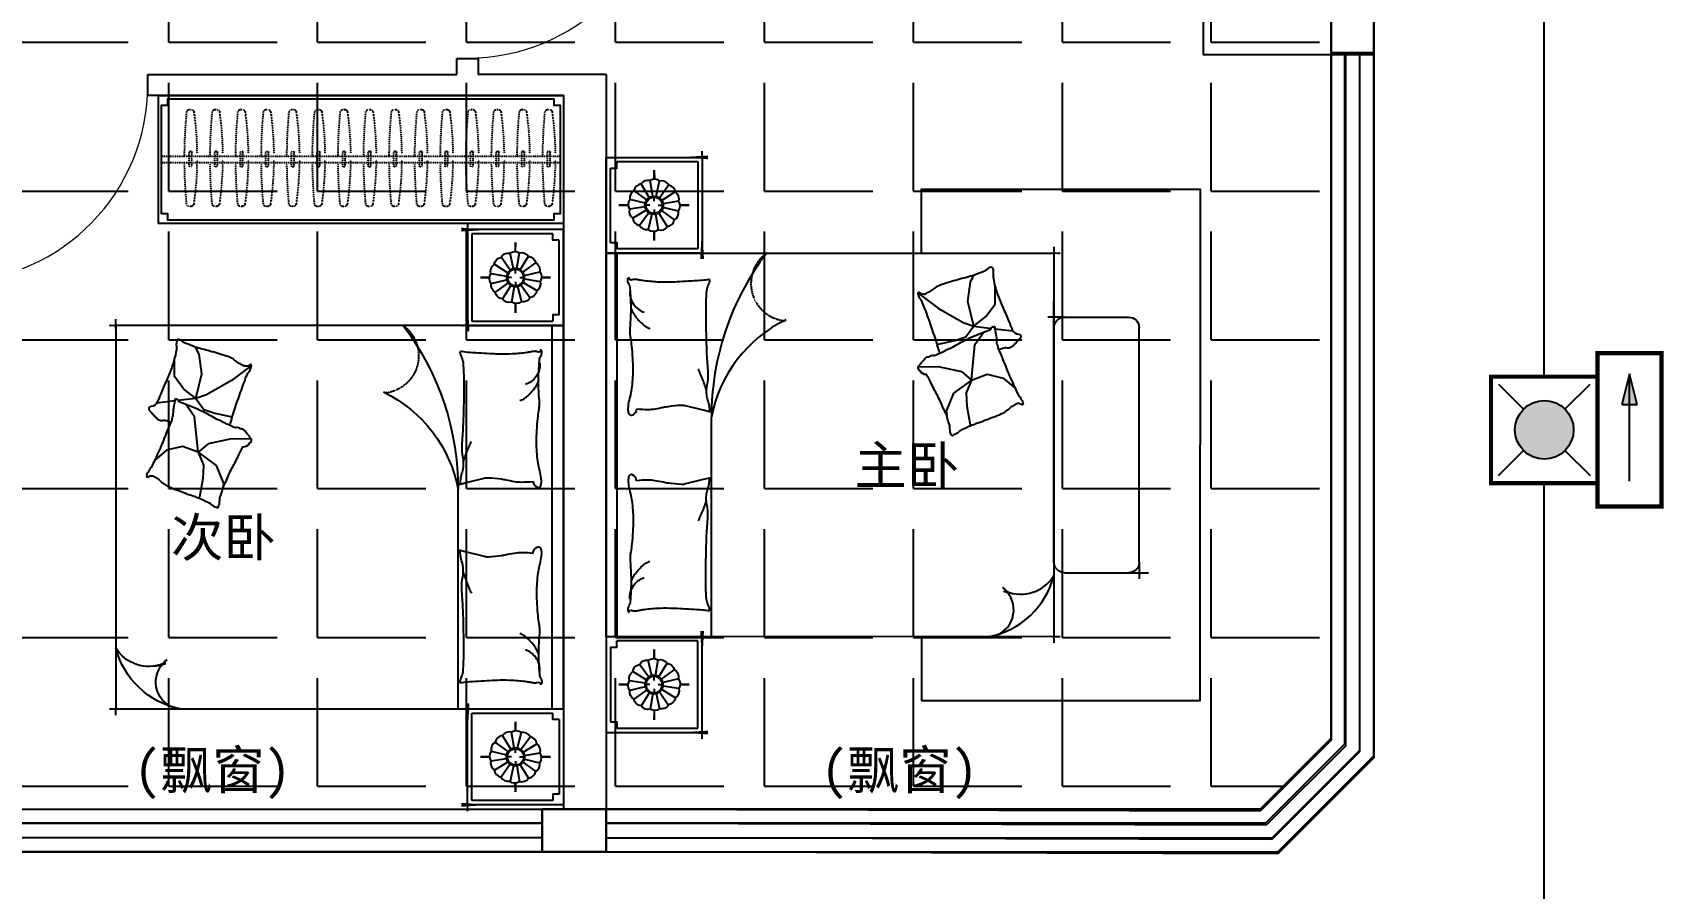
# Model space of a CAD drawing. Extents: x -284868 to 304789, y -137694 to 137894.
# Drawn here: x 152056 to 159691, y -31395 to -27377 of the extents above; entities that cross this region are included whole.
import ezdxf
from ezdxf.enums import TextEntityAlignment as Align

# ---------------------------------------------------------------- set-up
doc = ezdxf.new("R2010")
doc.units = 0
for name, pattern in [('AX-COMP140B-Fur$0$AX-COMP140B-Fur$0$CONTINOUS', [0]), ('AX-COMP140B-Fur$0$AX-COMP140B-Fur$0$XU-140-SF-N1$0$DASH', [0.35, 0.25, -0.1]), ('DASH', [0.35, 0.25, -0.1])]:
    doc.linetypes.add(name, pattern=pattern)
doc.layers.get('0').update_dxf_attribs({"linetype": 'CONTINUOUS'})
for name, color, linetype in [('0-墙', 4, 'CONTINUOUS'), ('0-底图', 251, 'CONTINUOUS'), ('0-窗', 11, 'CONTINUOUS'), ('0-非设计区域', 251, 'CONTINUOUS'), ('EQUIP-应急', 3, 'CONTINUOUS'), ('WIRE-照明', 130, 'CONTINUOUS')]:
    doc.layers.add(name, color=color, linetype=linetype)
doc.styles.add('_TCH_DYN', font='')
doc.styles.add('_TEL_DIM', font='SIMPLEX', dxfattribs={"width": 0.8, "height": 3.5, "bigfont": 'HZTXT'})
doc.styles.get('_TCH_DYN').set_extended_font_data('SimSun')

# ---------------------------------------------------------------- blocks, each defined once
blk = doc.blocks.new('1330000110023AX-COMP140B-Fur$0$AX-COMP140B-Fur$0$111110111022110811071652A$C643C1FD2053066')
for points in [[(28, 342.7, -0.263368), (0.1, 361.5, -0.494818), (9.2, 380.2, -0.049225), (26.9, 382, -0.036831), (50.5, 380.2, -0.031893), (88.5, 372.1, 0.035782), (122.4, 365.1, 0.032941), (212.1, 359.2, 0.026564), (323.3, 365.1, 0.017905), (360.8, 370.4, -0.033397), (381, 372.7, -0.03204), (418.1, 372, 0.018442), (482.4, 368.9, 0.010837), (547.2, 369.7, 0.014624), (595.1, 372.7, 0.111249), (617.7, 380, -0.153708), (634.6, 384, -0.076444), (642, 382.2, -0.215512), (643.9, 380.2, -0.585858), (641.3, 377.2, 0.363489), (636.4, 374.6, 0.191716), (636.4, 363, -0.129675), (638.3, 346.4, -0.01735), (635.3, 329.6, 0.019326), (632.7, 314.5, 0.018818), (626.1, 246.1, 0.021828), (625.2, 186.9, 0.006204), (626.5, 153.1, 0.001963), (632.7, 46.2, 0.028341), (636.9, 10, -0.117014), (636.4, 1.1, -0.36606), (635, 0.2, -0.03973), (621.4, 3, -0.048309), (607.7, 8.5, 0.062981), (597, 12.4, 0.04058), (573.6, 15.8, 0.014345), (506.9, 18, 0.005484), (381.4, 17.3, 0.007153), (285.3, 14.3, 0.008762), (242.7, 11.6, -0.008153), (197, 8.6, -0.06251), (139.9, 13, 0.078669), (94.3, 15.1, 0.047825), (71.9, 10.4, -0.034494), (41.1, 3, -0.023571), (15.8, 0, -0.510228), (14.9, 1.1), (22.4, 31.2), (43, 113.7, 0.073041), (45, 133.3, 0.023305), (39.3, 194.4, 0.018299), (35.2, 217.3, -0.01097), (27.9, 255.3, -0.042281), (24.9, 289.6, -0.027201), (27.9, 343)], [(501.9, 368.9, 0.027842), (478.1, 358.3, 0.048685), (465.5, 350.2, 0.023666), (437.6, 325.8, 0.031223), (418.6, 305.1, 0.046801), (413.5, 297.5, 0.023191), (405.5, 280.7)], [(583.8, 374.6, 0.088153), (549.3, 371, 0.088153), (518.1, 355.8, 0.077547), (496.5, 334.2, 0.077547), (482.4, 307)], [(118.4, 15.8, 0.009729), (145.7, 24.8, 0.009729), (172.6, 34.9, 0.007971), (194.3, 44, 0.007971), (215.8, 53.7)]]:
    blk.add_lwpolyline(points, format="xyb")
blk = doc.blocks.new('1330000110023AX-COMP140B-Fur$0$AX-COMP140B-Fur$0$111110111022110811071652A$C5A527934052065')
for p, q in [((122.8, 492.3), (194, 398.8)), ((469.1, 493.2), (467.3, 399.6)), ((194, 398.8), (261.6, 281.4)), ((347, 320.5), (364.8, 400.5)), ((467.3, 399.6), (490.5, 289.8)), ((329.2, 269), (347, 320.5)), ((530.8, 243.4), (592.7, 326.9)), ((592.7, 326.9), (677.8, 361)), ((677.8, 361), (699.5, 357.9)), ((69.5, 247.7), (37.1, 229.6)), ((162, 260.1), (69.5, 247.7)), ((277.7, 231.7), (162, 260.1)), ((277.7, 231.7), (233.2, 174.8)), ((261.6, 281.4), (277.7, 231.7)), ((277.7, 231.7), (329.2, 269)), ((277.7, 231.7), (288.3, 147)), ((530.8, 243.4), (363.6, 226.4)), ((490.5, 289.8), (530.8, 243.4)), ((530.8, 243.4), (502.9, 169.1)), ((530.8, 243.4), (591.1, 268.1)), ((591.1, 268.1), (653.1, 265)), ((653.1, 265), (741.3, 249.6)), ((741.3, 249.6), (744.3, 243.8)), ((233.2, 174.8), (174.5, 132.1)), ((318.7, 193.9), (307.8, 186.1)), ((363.6, 226.4), (318.7, 193.9)), ((502.9, 169.1), (521.5, 94.8)), ((174.5, 132.1), (90.9, 132.1)), ((289.9, 133.7), (300.6, 48.6)), ((521.5, 94.8), (569.7, 38.5))]:
    blk.add_line(p, q)
blk.add_lwpolyline([(405, 391.5, -0.025626), (394.6, 394, -0.0108), (278.2, 431.5, -0.00456), (199.4, 459.6, -0.01125), (167.9, 471.9, -0.069394), (150.9, 482, 0.079756), (136, 490.4, 0.106399), (122.8, 492.3, 0.328642), (119.2, 489.3, 0.299547), (121.3, 483.4, -0.189917), (126.3, 475.5, -0.033518), (127.3, 466.2, -0.075627), (126.9, 462.1, -0.053489), (124.2, 455.1, -0.017838), (113.3, 435.3, -0.038394), (97.8, 413.4, 0.059529), (88.5, 398.9, 0.035943), (79, 375.3, 0.011245), (55.9, 297.6, 0.006203), (46.6, 262, -0.010783), (41.1, 241.6, -0.019485), (37.1, 229.6, -0.005062), (19.4, 184.4, -0.101392), (4.4, 161.7, 0.223768), (0, 149.6, 0.25558), (2.8, 145.5, 0.081563), (16.9, 140.9, 0.071805), (32.3, 140.8, -0.069985), (48.1, 140.7, -0.03546), (101.7, 129, -0.029432), (163.8, 106.8, -0.001554), (193.8, 93.8, 0.00152), (224.5, 80.6, 0.004735), (256.2, 67.5, -0.00382), (295.6, 51.2, -0.296001), (315.3, 22.1, 0.649774), (334.6, 14, 0.02319), (338.7, 18.2, -0.0288), (342, 21.5, -0.005727), (347.9, 26.7, 0.004358), (355.7, 33.5, 0.027528), (371, 48.7, 0.046214), (378.7, 59, 0.194121), (381.2, 74, -0.133719), (382.3, 95.6, -0.005779), (389, 115.4, -0.008882)], format="xyb")
blk.add_lwpolyline([(770.3, 299.1, 0.101392), (787, 320.6, -0.223768), (792.3, 332.3, -0.25558), (789.8, 336.7, -0.081563), (776.1, 342.3, -0.071805), (760.8, 343.6, 0.069985), (745, 344.9, 0.03546), (692.5, 360.6, 0.029432), (632.3, 387.6, 0.001554), (603.3, 402.8, -0.00152), (573.8, 418.3, -0.004735), (543.1, 433.8, 0.00382), (505.1, 453.1, 0.296001), (487.7, 483.6, 0.265444), (469.1, 493.2, -0.02319), (464.7, 489.3, 0.0288), (461.2, 486.3, 0.005727), (454.9, 481.5, -0.004358), (446.6, 475.3, -0.027528), (430.1, 461.4, -0.046214), (421.7, 451.7, -0.194121), (418, 436.9, 0.133719), (415.3, 415.4, 0.011505), (398.6, 377.3, 0.008882), (374.9, 328.9, 0.012426), (341.4, 267.4, -0.033612), (330, 244.1), (309.3, 193.4), (293.3, 154.3, 0.224341), (280.3, 142.3, -0.722772), (280.1, 134.4, -0.103513), (283.5, 133.9, 0.053465), (290, 133.7, 0.030109), (310.7, 129.5, -0.031436), (330.6, 125.5, -0.05324), (344.2, 125.2, 0.05518), (357.4, 124.8, 0.056271), (380.1, 118.8, 0.0108), (493.3, 72.6, 0.00456), (569.7, 38.5, 0.01125), (600.2, 23.8, 0.069394), (616.3, 12.5, -0.079756), (630.6, 2.9, -0.106399), (643.6, 0, -0.328642), (647.5, 2.8, -0.299547), (645.8, 8.8, 0.189917), (641.5, 17.1, 0.033518), (641.1, 26.4, 0.075627), (641.8, 30.4, 0.053489), (645, 37.3, 0.017838), (657.4, 56.2, 0.038394), (674.5, 76.8, -0.059529), (685, 90.5, -0.035943), (696.3, 113.3, -0.011245), (725.3, 189, -0.006203), (737.2, 223.8, 0.010783), (744.3, 243.8, 0.019485), (749.2, 255.4, 0.005062)], format="xyb", close=True)
blk = doc.blocks.new('1330000110023AX-COMP140B-Fur$0$AX-COMP140B-Fur$0$111110111022110811071652cdx床头灯2.0055068')
for p, q in [((0, 122), (0, 164.8)), ((-22.4, 36.6), (-61.2, 100)), ((-6.7, 42.3), (-18.3, 115.8)), ((10, 41.7), (27.5, 114)), ((25.2, 34.7), (69, 94.8)), ((-122, 0), (-164.8, 0)), ((-41.7, 10), (-114, 27.5)), ((-34.7, 25.2), (-94.8, 69)), ((-19.5, 0), (-38.2, 0)), ((0, 19.5), (0, 38.2)), ((19.5, 0), (38.2, 0)), ((36.6, 22.4), (100, 61.2)), ((42.3, 6.7), (115.8, 18.3)), ((122, 0), (164.8, 0)), ((-42.3, -6.7), (-115.8, -18.3)), ((-36.6, -22.4), (-100, -61.2)), ((-25.2, -34.7), (-69, -94.8)), ((-27.3, -114.1), (-10, -41.7)), ((0, -19.5), (0, -38.2)), ((18.7, -113.9), (7, -42.3)), ((62.6, -99.2), (22.9, -36.2)), ((34.7, -25.2), (96, -67.3)), ((41.7, -10), (114.4, -25.8)), ((0, -122), (0, -164.8))]:
    blk.add_line(p, q)
for points in [[(0, 164.8), (0, 122)], [(-164.8, 0), (-122, 0)], [(164.8, 0), (122.1, -1.7)], [(0, -164.8), (0, -122)]]:
    blk.add_lwpolyline(points)
for radius in [42.9, 38.2]:
    blk.add_circle((0, 0), radius)
for centre, start, end in [((-55.7, 60.3), 97.98094, 167.5445), ((-28.3, 77.1), 75.48094, 145.0445), ((3.3, 82), 52.98094, 122.5445), ((34.5, 74.5), 30.48094, 100.0445), ((60.3, 55.7), 7.98094, 77.5445), ((-82, 3.3), 142.98094, 212.5445), ((-74.5, 34.5), 120.48094, 190.0445), ((77.1, 28.3), 345.48094, 55.0445), ((82, -3.3), 322.98094, 32.5445), ((-77.1, -28.3), 165.48094, 235.0445), ((-60.3, -55.7), 187.98094, 257.5445), ((55.7, -60.3), 277.98094, 347.5445), ((74.5, -34.5), 300.48094, 10.0445), ((-34.5, -74.5), 210.48094, 280.0445), ((-3.3, -82), 232.98094, 302.5445), ((28.3, -77.1), 255.48094, 325.0445)]:
    blk.add_arc(centre, 40.1, start, end)
blk = doc.blocks.new('1330000110023AX-COMP140B-Fur$0$AX-COMP140B-Fur$0$111110111022110811071652cdx床尾凳056069')
for p, q in [((-550, 0), (-672.6, 0)), ((-600, -50), (-600, 28.3)), ((550, 0), (-550, 0)), ((-600, -50), (-600, -350)), ((600, -50), (600, -350)), ((600, -350), (600, -443.4)), ((550, -400), (-550, -400)), ((550, -400), (627.9, -400))]:
    blk.add_line(p, q)
for centre, start, end in [((-550, -50), 90, 180), ((550, -50), 0, 90), ((-550, -350), 180, 270), ((550, -350), 270, 0)]:
    blk.add_arc(centre, 50, start, end)
blk = doc.blocks.new('*U226')
for p, q in [((-900, 0), (-1350, 0)), ((-1350, 0), (-1350, -450)), ((1350, 0), (-1350, 0)), ((-900, 0), (900, 0)), ((-900, -2100), (-900, 0)), ((-900, -450), (-900, 0)), ((-1330, -50), (-1330, -430)), ((-920, -430), (-920, -50)), ((-900, -52.4), (900, -52.4)), ((900, 0), (900, -2100)), ((900, -450), (900, 0)), ((900, 0), (1350, 0)), ((920, -430), (920, -50)), ((1330, -50), (1330, -430)), ((1350, 0), (1350, -450)), ((-1350, -450), (-900, -450)), ((-1330, -430), (-920, -430)), ((1350, -450), (900, -450)), ((1330, -430), (920, -430)), ((900, -2100), (-900, -2100))]:
    blk.add_line(p, q)
at = {"linetype": 'AX-COMP140B-Fur$0$AX-COMP140B-Fur$0$CONTINOUS', "ltscale": 2.5}
blk.add_line((-900, -494.1), (129.6, -493.7), dxfattribs=at)
for points in [[(-1300, -20), (-1300, -50), (-1330, -50)], [(-950, -20), (-1300, -20)], [(-950, -20), (-950, -50), (-920, -50)], [(950, -20), (950, -50), (920, -50)], [(950, -20), (1300, -20)], [(1300, -20), (1300, -50), (1330, -50)], [(-900, -1479.6), (-1200, -1479.6), (-1200, -2785.4), (-1200, -2785.4), (0, -2785.4)], [(900, -1479.6), (1200, -1479.6), (1200, -2785.4), (1200, -2785.4), (0, -2785.4)]]:
    blk.add_lwpolyline(points)
for points in [[(-1350, -332.6, 0, 18, 0), (-1350, -478.5, 10, 10, 0)], [(-900, -349.7, 0, 10, 0), (-900, -477.7, 10, 10, 0)], [(900, -349.7, 0, 10, 0), (900, -477.7, 10, 10, 0)], [(1350, -332.6, 0, 18, 0), (1350, -478.5, 10, 10, 0)], [(-1380.6, -450, 10, 0, 0), (-1202.9, -450, 10, 10, 0)], [(-873.3, -450, 18, 0, 0), (-1032.5, -450, 10, 10, 0)], [(873.3, -450, 18, 0, 0), (1032.5, -450, 10, 10, 0)], [(1380.6, -450, 10, 0, 0), (1202.9, -450, 10, 10, 0)], [(-668.5, -1859, 10, 0, -0.374242), (-834.4, -1895.4, 10, 10, 2.21586)], [(-686.1, -1863.7, 10, 0, 0.177019), (-693.3, -1995.7, 10, 10, -2.21586)], [(-900, -1958.5, 0, 10, 0), (-900, -2130, 10, 10, 0)], [(900, -2005.4, 0, 10, 0), (900, -2130, 10, 10, 0)], [(-775.4, -2100, 0, 10, 0), (-930, -2100, 10, 10, 0)], [(658.3, -2100, 0, 10, 0), (930, -2100, 10, 10, 0)]]:
    blk.add_lwpolyline(points, format="xyseb")
for centre, radius, start, end in [((128.9, -1775.7), 1282, 53.02297, 89.96514), ((10.6, -1124.5), 642, 25.92108, 79.31539), ((-515.9, -1720.7), 391.6, 191.30173, 255.64344), ((-773.9, -1781.8), 129.7, 193.56133, 311.45499), ((-519.2, -1944.9), 181.3, 157.79381, 238.81667)]:
    blk.add_arc(centre, radius, start, end, dxfattribs=at)
at = {"linetype": 'AX-COMP140B-Fur$0$AX-COMP140B-Fur$0$XU-140-SF-N1$0$DASH', "ltscale": 2.5}
blk.add_arc((757.9, -855.2), 175.9, 36.12132, 174.81159, dxfattribs=at)
at = {"xscale": -1}
for name, p in [('1330000110023AX-COMP140B-Fur$0$AX-COMP140B-Fur$0$111110111022110811071652cdx床头灯2.0055068', (-1125, -225)), ('1330000110023AX-COMP140B-Fur$0$AX-COMP140B-Fur$0$111110111022110811071652A$C643C1FD2053066', (-140.3, -485.7)), ('1330000110023AX-COMP140B-Fur$0$AX-COMP140B-Fur$0$111110111022110811071652A$C5A527934052065', (835.6, -1956.2)), ('1330000110023AX-COMP140B-Fur$0$AX-COMP140B-Fur$0$111110111022110811071652cdx床尾凳056069', (0, -2100))]:
    blk.add_blockref(name, p, dxfattribs=at)
for name, p in [('1330000110023AX-COMP140B-Fur$0$AX-COMP140B-Fur$0$111110111022110811071652cdx床头灯2.0055068', (1125, -225)), ('1330000110023AX-COMP140B-Fur$0$AX-COMP140B-Fur$0$111110111022110811071652A$C643C1FD2053066', (140.3, -485.7))]:
    blk.add_blockref(name, p)
blk = doc.blocks.new('*U233')
for p, q in [((-900, 0), (-1350, 0)), ((-1350, 0), (-1350, -450)), ((1350, 0), (-1350, 0)), ((-900, 0), (900, 0)), ((-900, -2100), (-900, 0)), ((-900, -450), (-900, 0)), ((-1330, -50), (-1330, -430)), ((-920, -430), (-920, -50)), ((-900, -52.4), (900, -52.4)), ((900, 0), (900, -2100)), ((900, -450), (900, 0)), ((900, 0), (1350, 0)), ((920, -430), (920, -50)), ((1330, -50), (1330, -430)), ((1350, 0), (1350, -450)), ((-1350, -450), (-900, -450)), ((-1330, -430), (-920, -430)), ((1350, -450), (900, -450)), ((1330, -430), (920, -430)), ((900, -2100), (-900, -2100))]:
    blk.add_line(p, q)
at = {"linetype": 'AX-COMP140B-Fur$0$AX-COMP140B-Fur$0$CONTINOUS', "ltscale": 2.5}
blk.add_line((-900, -494.1), (129.6, -493.7), dxfattribs=at)
for points in [[(-1300, -20), (-1300, -50), (-1330, -50)], [(-950, -20), (-1300, -20)], [(-950, -20), (-950, -50), (-920, -50)], [(950, -20), (950, -50), (920, -50)], [(950, -20), (1300, -20)], [(1300, -20), (1300, -50), (1330, -50)]]:
    blk.add_lwpolyline(points)
for points in [[(-1350, -332.6, 0, 18, 0), (-1350, -478.5, 10, 10, 0)], [(-900, -349.7, 0, 10, 0), (-900, -477.7, 10, 10, 0)], [(900, -349.7, 0, 10, 0), (900, -477.7, 10, 10, 0)], [(1350, -332.6, 0, 18, 0), (1350, -478.5, 10, 10, 0)], [(-1380.6, -450, 10, 0, 0), (-1202.9, -450, 10, 10, 0)], [(-873.3, -450, 18, 0, 0), (-1032.5, -450, 10, 10, 0)], [(873.3, -450, 18, 0, 0), (1032.5, -450, 10, 10, 0)], [(1380.6, -450, 10, 0, 0), (1202.9, -450, 10, 10, 0)], [(-668.5, -1859, 10, 0, -0.374242), (-834.4, -1895.4, 10, 10, 2.21586)], [(-686.1, -1863.7, 10, 0, 0.177019), (-693.3, -1995.7, 10, 10, -2.21586)], [(-900, -1958.5, 0, 10, 0), (-900, -2130, 10, 10, 0)], [(900, -2005.4, 0, 10, 0), (900, -2130, 10, 10, 0)], [(-775.4, -2100, 0, 10, 0), (-930, -2100, 10, 10, 0)], [(658.3, -2100, 0, 10, 0), (930, -2100, 10, 10, 0)]]:
    blk.add_lwpolyline(points, format="xyseb")
for centre, radius, start, end in [((128.9, -1775.7), 1282, 53.02297, 89.96514), ((10.6, -1124.5), 642, 25.92108, 79.31539), ((-515.9, -1720.7), 391.6, 191.30173, 255.64344), ((-773.9, -1781.8), 129.7, 193.56133, 311.45499), ((-519.2, -1944.9), 181.3, 157.79381, 238.81667)]:
    blk.add_arc(centre, radius, start, end, dxfattribs=at)
at = {"linetype": 'AX-COMP140B-Fur$0$AX-COMP140B-Fur$0$XU-140-SF-N1$0$DASH', "ltscale": 2.5}
blk.add_arc((757.9, -855.2), 175.9, 36.12132, 174.81159, dxfattribs=at)
at = {"xscale": -1}
for name, p in [('1330000110023AX-COMP140B-Fur$0$AX-COMP140B-Fur$0$111110111022110811071652cdx床头灯2.0055068', (-1125, -225)), ('1330000110023AX-COMP140B-Fur$0$AX-COMP140B-Fur$0$111110111022110811071652A$C643C1FD2053066', (-140.3, -485.7)), ('1330000110023AX-COMP140B-Fur$0$AX-COMP140B-Fur$0$111110111022110811071652A$C5A527934052065', (835.6, -1956.2))]:
    blk.add_blockref(name, p, dxfattribs=at)
for name, p in [('1330000110023AX-COMP140B-Fur$0$AX-COMP140B-Fur$0$111110111022110811071652cdx床头灯2.0055068', (1125, -225)), ('1330000110023AX-COMP140B-Fur$0$AX-COMP140B-Fur$0$111110111022110811071652A$C643C1FD2053066', (140.3, -485.7))]:
    blk.add_blockref(name, p)
blk = doc.blocks.new('13300142T2140sdf43dfgergf1217ghh165451564560402NEW2ffdfdfdsfsfe2322fadfadf03093088212A$C35C56D37')
at = {"linetype": 'DASH', "ltscale": 0.2}
for p, q in [((180, 75.9), (243.3, 95.3)), ((183.6, 64.1), (246.9, 83.5))]:
    blk.add_line(p, q, dxfattribs=at)
for centre, radius, start, end in [((664.4, -1374.9), 1553.6, 98.82699, 106.17124), ((415.6, 140.3), 22.5, 331.52968, 62.51042), ((664.4, -1374.9), 1553.6, 107.32665, 115.21311), ((-460.3, 2299.3), 2347.3, 287.14687, 292.43233), ((243.5, 88.9), 6.43, 302.10709, 91.93302), ((22.4, 19.9), 22.5, 151.52968, 242.51042), ((-460.3, 2299.3), 2347.3, 281.60777, 286.38209), ((185.8, 71.2), 7.48, 140.99747, 253.04263)]:
    blk.add_arc(centre, radius, start, end, dxfattribs=at)
blk = doc.blocks.new('*U235')
at = {"linetype": 'DASH', "ltscale": 0.2}
for p, q in [((-15, 788.7), (-15, -1081.3)), ((15, 788.7), (15, -1081.3))]:
    blk.add_line(p, q, dxfattribs=at)
for points in [[(-300, 803.7), (-300, -1096.3), (300, -1096.3), (300, 803.7), (-300, 803.7)], [(-255, -1081.3), (255, -1081.3), (255, -1051.3), (285, -1051.3), (285, 758.7), (255, 758.7), (255, 788.7), (-255, 788.7), (-255, 758.7), (-285, 758.7), (-285, -1051.3), (-255, -1051.3), (-255, -1081.3)]]:
    blk.add_lwpolyline(points)
at = {"rotation": 343.0620202558109}
for p in [(-225.4, 720.3), (-225.4, 600.3), (-225.4, 480.3), (-225.4, 360.3), (-225.4, 240.3), (-225.4, 120.3), (-225.4, 0.3), (-225.4, -119.7), (-225.4, -239.7), (-225.4, -359.7), (-225.4, -479.7), (-225.4, -599.7), (-225.4, -719.7), (-225.4, -839.7), (-225.4, -959.7)]:
    blk.add_blockref('13300142T2140sdf43dfgergf1217ghh165451564560402NEW2ffdfdfdsfsfe2322fadfadf03093088212A$C35C56D37', p, dxfattribs=at)
blk = doc.blocks.new('133$WINLIB2D$00000001')
for points in [[(-0.5, 0.5), (-0.5, -0.5)], [(-0.5, 0.5), (0.5, 0.5)], [(0.5, -0.5), (0.5, 0.5)], [(0.5, 0.1667), (-0.5, 0.1667)], [(0.5, -0.1667), (-0.5, -0.1667)], [(-0.5, -0.5), (0.5, -0.5)]]:
    blk.add_lwpolyline(points)
blk = doc.blocks.new('133$DorLib2D$00000001')
for p, q in [((0.45, 0.975), (0.5, 0.975)), ((0.45, 0), (0.45, 0.975)), ((0.5, 0), (0.5, 0.975)), ((0.5, 0), (0.45, 0))]:
    blk.add_line(p, q)
at = {"lineweight": 13}
blk.add_arc((0.475, 0), 0.975, 91.46928, 180, dxfattribs=at)
blk = doc.blocks.new('A$C5ed5d99b')
for p, q in [((14050.3, -2708.3), (14050.3, -3908.3)), ((14850.3, -3708.3), (14850.3, -3908.3)), ((10550, -4000), (10550, -3925)), ((10550, -3925), (10650, -3925)), ((10650, -3925), (10650, -4000)), ((14850.3, -3908.3), (14050.3, -3908.3)), ((14650.3, -3908.3), (14650.3, -7125.5)), ((14717, -3908.3), (14717, -7153.1)), ((14783.7, -3908.3), (14783.7, -7180.7)), ((14850.3, -3908.3), (14850.3, -7208.3)), ((9100, -4100), (9100, -4000)), ((9100, -4000), (10550, -4000)), ((11250, -4000), (10650, -4000)), ((11250, -4000), (11250, -7650)), ((10650, -4100), (9100, -4100)), ((11050, -4100), (10650, -4100)), ((11050, -4100), (11050, -7450)), ((14650.3, -7125.5), (14317.6, -7458.2)), ((14717, -7153.1), (14345.2, -7524.9)), ((14783.7, -7180.7), (14372.7, -7591.7)), ((14850.3, -7208.3), (14400.2, -7658.4)), ((10950, -7650), (10950, -7450)), ((10950, -7450), (11050, -7450)), ((14317.6, -7458.2), (11250, -7450.3)), ((14345.2, -7524.9), (11250, -7516.9)), ((14372.7, -7591.7), (11250, -7583.6)), ((11250, -7650), (10950, -7650)), ((14400.2, -7658.4), (11149.7, -7650))]:
    blk.add_line(p, q)
for p, xscale, yscale, zscale, rotation in [((10600, -3450), -950.0000000000002, 950.0000000000002, -950.0000000000002, 270), ((8625, -4050), 950, 950, 950, 180)]:
    blk.add_blockref('133$DorLib2D$00000001', p, dxfattribs=dict(xscale=xscale, yscale=yscale, zscale=zscale, rotation=rotation))
at = {"xscale": -1}
for name, p, rotation in [('*U235', (10246.3, -4400, 0), 270), ('*U233', (11050, -6079, 0), 269.9986207715109)]:
    blk.add_blockref(name, p, dxfattribs=dict(at, rotation=rotation))
at = {"extrusion": (2.93488e-11, -1.6918e-11, -1), "xscale": -1, "zscale": -1, "rotation": 269.9986207715109}
blk.add_blockref('*U226', (-11250, -5739.7, 0), dxfattribs=at)
at = {"xscale": 2799.999999998661, "yscale": 200, "zscale": -2799.999999998661}
blk.add_blockref('133$WINLIB2D$00000001', (9550, -7550), dxfattribs=at)
at = {"style": '_TCH_DYN'}
for s, p in [('主卧', (12905.6, -5979.3)), ('次卧', (9700.5, -6317.6)), ('(飘窗)', (9771.6, -7408.3)), ('(飘窗)', (12993.4, -7408.3))]:
    blk.add_text(s, height=180, dxfattribs=at).set_placement(p, align=Align.BOTTOM_RIGHT)
blk = doc.blocks.new('$equip$00002540')
blk.add_hatch(color=256).paths.add_polyline_path([(0.24, 0.372), (0.24, 0.228), (0.528, 0.3)])
for p, q in [((-0.72, 0.6), (-0.72, 0)), ((0.72, 0.6), (-0.72, 0.6)), ((0.72, 0), (0.72, 0.6)), ((0.24, 0.372), (0.24, 0.228)), ((0.528, 0.3), (0.24, 0.372)), ((0.24, 0.228), (0.528, 0.3)), ((-0.72, 0), (0.72, 0))]:
    blk.add_line(p, q)
at = {"color": 7}
blk.add_line((-0.48, 0.3), (0.48, 0.3), dxfattribs=at)
at = {"const_width": 0.04}
blk.add_lwpolyline([(-0.72, 0.6), (-0.72, 0), (0.72, 0), (0.72, 0.6), (-0.72, 0.6), (-0.72, 0)], dxfattribs=at)
for p in [(0, 0.6), (-0.72, 0.3), (0.72, 0.3), (0, 0)]:
    blk.add_point(p)
at = {"color": 7, "style": '_TEL_DIM', "flags": 1}
blk.add_attdef('A', text='', height=0.00002, dxfattribs=at).set_placement((0, 0), align=Align.MIDDLE_CENTER)
blk = doc.blocks.new('$equip$00002604')
blk.add_hatch(color=256).paths.add_polyline_path([(0.275, 0.5, 1), (-0.274, 0.5, 1)])
for p, q in [((-0.429, 0.929), (-0.194, 0.694)), ((0.194, 0.694), (0.429, 0.929)), ((-0.429, 0.071), (-0.194, 0.306)), ((0.194, 0.306), (0.429, 0.071))]:
    blk.add_line(p, q)
at = {"const_width": 0.04}
blk.add_lwpolyline([(-0.5, 1), (-0.5, 0), (0.5, 0), (0.5, 1), (-0.5, 1), (-0.5, 0)], dxfattribs=at)
blk.add_lwpolyline([(-0.5, 1), (-0.5, 0), (0.5, 0), (0.5, 1)], close=True)
blk.add_circle((0, 0.5), 0.275)
for p in [(0, 1), (-0.5, 0.5), (0.5, 0.5), (0, 0)]:
    blk.add_point(p)
at = {"color": 7, "style": '_TEL_DIM', "flags": 1}
blk.add_attdef('A', text='', height=0.000025, dxfattribs=at).set_placement((0, 0), align=Align.MIDDLE_CENTER)

msp = doc.modelspace()

# ---------------------------------------------------------------- hatches: boundary and pattern name
at = {"layer": '0-非设计区域', "ltscale": 3}
h = msp.add_hatch(dxfattribs=at)
h.set_pattern_fill('ANGLE', color=256, scale=100)
h.set_pattern_definition([(0, (-290154.35, 452446.1), (0, 698.5), [508, -190.5]), (90, (-290154.35, 452446.1), (-698.5, 4e-14), [508, -190.5])])
h.paths.add_polyline_path([(143696.5, -23772.7), (143696.5, -32822.7), (148446.5, -32822.7), (148446.5, -31022.7), (157813.6, -31022.7), (158146.5, -30689.9), (158146.5, -24105.5), (157813.6, -23772.7)])

# ---------------------------------------------------------------- linework, layer by layer
at = {"layer": '0-墙', "ltscale": 3}
for points in [[(158146.5, -26272.7), (158146.5, -27472.7), (158346.5, -27472.7), (158346.5, -26272.7)], [(154446.5, -31022.7), (154446.5, -31222.7), (154746.5, -31222.7), (154746.5, -31022.7)]]:
    msp.add_lwpolyline(points, close=True, dxfattribs=at)
at = {"layer": '0-窗'}
for points in [[(158146.5, -27472.7), (158146.5, -30689.9), (157813.6, -31022.7), (154746.5, -31022.7), (154746.5, -31222.7), (157896.5, -31222.7), (158346.5, -30772.7), (158346.5, -27472.7), (158146.5, -27472.7)], [(154746.5, -31157.7), (157869.6, -31157.7), (158281.5, -30745.8), (158281.5, -27472.7)], [(154746.5, -31087.7), (157840.6, -31087.7), (158211.5, -30716.8), (158211.5, -27472.7)]]:
    msp.add_lwpolyline(points, dxfattribs=at)
for points in [[(154446.5, -31222.7), (151646.5, -31222.7), (151646.5, -31022.7), (154446.5, -31022.7)], [(154446.5, -31157.7), (151646.5, -31157.7), (151646.5, -31087.7), (154446.5, -31087.7)]]:
    msp.add_lwpolyline(points, close=True, dxfattribs=at)
at = {"layer": '0-非设计区域', "ltscale": 3}
msp.add_lwpolyline([(143696.5, -23772.7), (143696.5, -32822.7), (148446.5, -32822.7), (148446.5, -31022.7), (157813.6, -31022.7), (158146.5, -30689.9), (158146.5, -24105.5), (157813.6, -23772.7)], close=True, dxfattribs=at)
at = {"layer": 'WIRE-照明'}
for points in [[(159146.5, -28992.7), (159146.5, -21682.2), (158753.7, -21363.7)], [(149720.6, -32492.7), (159146.5, -32492.7), (159146.5, -29492.7)]]:
    msp.add_lwpolyline(points, dxfattribs=at)

# ---------------------------------------------------------------- block references
at = {"layer": '0-底图'}
msp.add_blockref('A$C5ed5d99b', (143496.5, -23573.6), dxfattribs=at)
at = {"layer": 'EQUIP-应急', "xscale": 500, "yscale": 500, "zscale": 500, "rotation": 90}
msp.add_blockref('$equip$00002540', (159696.5, -29242.7), dxfattribs=at)
at = {"layer": 'EQUIP-应急', "xscale": 500, "yscale": 500, "zscale": 500}
msp.add_blockref('$equip$00002604', (159146.5, -29492.7), dxfattribs=at)

doc.saveas('drawing.dxf')
